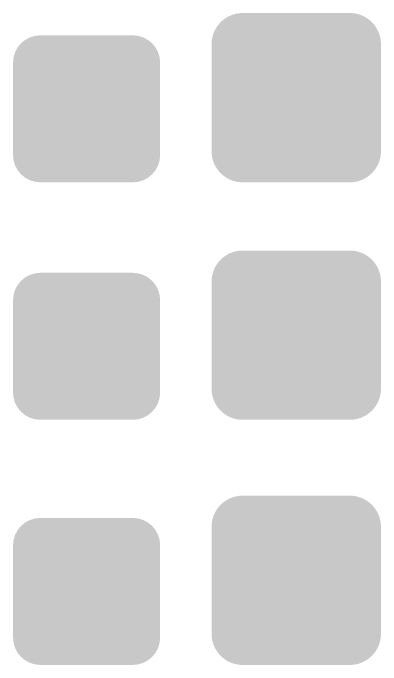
# Model space of a CAD drawing. Header units: millimetres. Extents: x 5277 to 6029, y 2052 to 2709.
# Drawn here: x 5871 to 5887.5, y 2678.63 to 2707.88 of the extents above; entities that cross this region are included whole.
import ezdxf

# ---------------------------------------------------------------- set-up
doc = ezdxf.new("R2010")
doc.units = ezdxf.units.MM
doc.layers.add('PublicTransportStops', color=7, linetype='CONTINUOUS', true_color=0x000000)

# ---------------------------------------------------------------- blocks, each defined once
blk = doc.blocks.new('602031101_сущ_мз')
at = {"layer": 'PublicTransportStops', "linetype": 'Continuous'}
h = blk.add_hatch(color=256, dxfattribs=at)
edge = h.paths.add_edge_path()
edge.add_spline(control_points=[(0, -0.344), (0, 0.331), (0.55, 0.882), (1.225, 0.882)], knot_values=[-1, -1, -1, -1, 0, 0, 0, 0], degree=3, periodic=0)
edge.add_line((1.225, 0.882), (5.372, 0.882))
edge.add_spline(control_points=[(5.372, 0.882), (6.047, 0.882), (6.598, 0.331), (6.598, -0.344)], knot_values=[-1, -1, -1, -1, 0, 0, 0, 0], degree=3, periodic=0)
edge.add_line((6.598, -0.344), (6.598, -4.491))
edge.add_spline(control_points=[(6.598, -4.491), (6.598, -5.166), (6.047, -5.716), (5.372, -5.716)], knot_values=[-1, -1, -1, -1, 0, 0, 0, 0], degree=3, periodic=0)
edge.add_line((5.372, -5.716), (1.225, -5.716))
edge.add_spline(control_points=[(1.225, -5.716), (0.55, -5.716), (0, -5.166), (0, -4.491)], knot_values=[-1, -1, -1, -1, 0, 0, 0, 0], degree=3, periodic=0)
edge.add_line((0, -4.491), (0, -0.344))
edge = h.paths.add_edge_path(flags=16)
edge.add_spline(control_points=[(0.313, -4.491), (0.313, -4.996), (0.72, -5.403), (1.225, -5.403)], knot_values=[-1, -1, -1, -1, 0, 0, 0, 0], degree=3, periodic=0)
edge.add_line((1.225, -5.403), (5.372, -5.403))
edge.add_spline(control_points=[(5.372, -5.403), (5.878, -5.403), (6.285, -4.996), (6.285, -4.491)], knot_values=[-1, -1, -1, -1, 0, 0, 0, 0], degree=3, periodic=0)
edge.add_line((6.285, -4.491), (6.285, -0.344))
edge.add_spline(control_points=[(6.285, -0.344), (6.285, 0.161), (5.878, 0.569), (5.372, 0.569)], knot_values=[-1, -1, -1, -1, 0, 0, 0, 0], degree=3, periodic=0)
edge.add_line((5.372, 0.569), (1.225, 0.569))
edge.add_spline(control_points=[(1.225, 0.569), (0.72, 0.569), (0.313, 0.161), (0.313, -0.344)], knot_values=[-1, -1, -1, -1, 0, 0, 0, 0], degree=3, periodic=0)
edge.add_line((0.313, -0.344), (0.313, -4.491))
at = {"layer": 'PublicTransportStops', "linetype": 'Continuous', "true_color": 0xffffff}
h = blk.add_hatch(color=7, dxfattribs=at)
edge = h.paths.add_edge_path()
edge.add_line((0.313, -0.344), (0.313, -4.491))
edge.add_spline(control_points=[(0.313, -4.491), (0.313, -4.996), (0.72, -5.403), (1.225, -5.403)], knot_values=[-1, -1, -1, -1, 0, 0, 0, 0], degree=3, periodic=0)
edge.add_line((1.225, -5.403), (5.372, -5.403))
edge.add_spline(control_points=[(5.372, -5.403), (5.878, -5.403), (6.285, -4.996), (6.285, -4.491)], knot_values=[-1, -1, -1, -1, 0, 0, 0, 0], degree=3, periodic=0)
edge.add_line((6.285, -4.491), (6.285, -0.344))
edge.add_spline(control_points=[(6.285, -0.344), (6.285, 0.161), (5.878, 0.569), (5.372, 0.569)], knot_values=[-1, -1, -1, -1, 0, 0, 0, 0], degree=3, periodic=0)
edge.add_line((5.372, 0.569), (1.225, 0.569))
edge.add_spline(control_points=[(1.225, 0.569), (0.72, 0.569), (0.313, 0.161), (0.313, -0.344)], knot_values=[-1, -1, -1, -1, 0, 0, 0, 0], degree=3, periodic=0)
at = {"layer": 'PublicTransportStops', "linetype": 'Continuous'}
blk.add_hatch(color=256, dxfattribs=at).paths.add_polyline_path([(1.112, -0.202), (1.94, -0.202), (2.526, -0.202), (3.3, -3.184), (4.074, -0.202), (5.488, -0.202), (5.488, -4.638), (4.66, -4.638), (4.66, -1.009), (3.717, -4.638), (2.883, -4.638), (1.94, -1.009), (1.94, -4.638), (1.112, -4.638)])
blk = doc.blocks.new('602031101_сущ_рз')
at = {"layer": 'PublicTransportStops', "linetype": 'Continuous'}
h = blk.add_hatch(color=256, dxfattribs=at)
edge = h.paths.add_edge_path()
edge.add_spline(control_points=[(-0.095, -0.513), (-0.095, 0.256), (0.531, 0.882), (1.3, 0.882)], knot_values=[-1, -1, -1, -1, 0, 0, 0, 0], degree=3, periodic=0)
edge.add_line((1.3, 0.882), (6.108, 0.882))
edge.add_spline(control_points=[(6.108, 0.882), (6.877, 0.882), (7.503, 0.256), (7.503, -0.513)], knot_values=[-1, -1, -1, -1, 0, 0, 0, 0], degree=3, periodic=0)
edge.add_line((7.503, -0.513), (7.503, -5.321))
edge.add_spline(control_points=[(7.503, -5.321), (7.503, -6.09), (6.877, -6.716), (6.108, -6.716)], knot_values=[-1, -1, -1, -1, 0, 0, 0, 0], degree=3, periodic=0)
edge.add_line((6.108, -6.716), (1.3, -6.716))
edge.add_spline(control_points=[(1.3, -6.716), (0.531, -6.716), (-0.095, -6.09), (-0.095, -5.321)], knot_values=[-1, -1, -1, -1, 0, 0, 0, 0], degree=3, periodic=0)
edge.add_line((-0.095, -5.321), (-0.095, -0.513))
edge = h.paths.add_edge_path(flags=16)
edge.add_spline(control_points=[(0.218, -5.321), (0.218, -5.92), (0.701, -6.403), (1.3, -6.403)], knot_values=[-1, -1, -1, -1, 0, 0, 0, 0], degree=3, periodic=0)
edge.add_line((1.3, -6.403), (6.108, -6.403))
edge.add_spline(control_points=[(6.108, -6.403), (6.707, -6.403), (7.19, -5.92), (7.19, -5.321)], knot_values=[-1, -1, -1, -1, 0, 0, 0, 0], degree=3, periodic=0)
edge.add_line((7.19, -5.321), (7.19, -0.513))
edge.add_spline(control_points=[(7.19, -0.513), (7.19, 0.086), (6.707, 0.569), (6.108, 0.569)], knot_values=[-1, -1, -1, -1, 0, 0, 0, 0], degree=3, periodic=0)
edge.add_line((6.108, 0.569), (1.3, 0.569))
edge.add_spline(control_points=[(1.3, 0.569), (0.701, 0.569), (0.218, 0.086), (0.218, -0.513)], knot_values=[-1, -1, -1, -1, 0, 0, 0, 0], degree=3, periodic=0)
edge.add_line((0.218, -0.513), (0.218, -5.321))
at = {"layer": 'PublicTransportStops', "linetype": 'Continuous', "true_color": 0xffffff}
h = blk.add_hatch(color=7, dxfattribs=at)
edge = h.paths.add_edge_path()
edge.add_spline(control_points=[(0.218, -5.321), (0.218, -5.92), (0.701, -6.403), (1.3, -6.403)], knot_values=[-1, -1, -1, -1, 0, 0, 0, 0], degree=3, periodic=0)
edge.add_line((1.3, -6.403), (6.108, -6.403))
edge.add_spline(control_points=[(6.108, -6.403), (6.707, -6.403), (7.19, -5.92), (7.19, -5.321)], knot_values=[-1, -1, -1, -1, 0, 0, 0, 0], degree=3, periodic=0)
edge.add_line((7.19, -5.321), (7.19, -0.513))
edge.add_spline(control_points=[(7.19, -0.513), (7.19, 0.086), (6.707, 0.569), (6.108, 0.569)], knot_values=[-1, -1, -1, -1, 0, 0, 0, 0], degree=3, periodic=0)
edge.add_line((6.108, 0.569), (1.3, 0.569))
edge.add_spline(control_points=[(1.3, 0.569), (0.701, 0.569), (0.218, 0.086), (0.218, -0.513)], knot_values=[-1, -1, -1, -1, 0, 0, 0, 0], degree=3, periodic=0)
edge.add_line((0.218, -0.513), (0.218, -5.321))
at = {"layer": 'PublicTransportStops', "linetype": 'Continuous'}
h = blk.add_hatch(color=256, dxfattribs=at)
edge = h.paths.add_edge_path()
edge.add_line((0.426, -0.857), (0.426, -4.978))
edge.add_spline(control_points=[(0.426, -4.978), (0.426, -5.649), (0.973, -6.196), (1.644, -6.196)], knot_values=[0, 0, 0, 0, 1, 1, 1, 1], degree=3, periodic=0)
edge.add_line((1.644, -6.196), (5.765, -6.196))
edge.add_spline(control_points=[(5.765, -6.196), (6.435, -6.196), (6.983, -5.649), (6.983, -4.978)], knot_values=[0, 0, 0, 0, 1, 1, 1, 1], degree=3, periodic=0)
edge.add_line((6.983, -4.978), (6.983, -0.857))
edge.add_spline(control_points=[(6.983, -0.857), (6.983, -0.186), (6.435, 0.361), (5.765, 0.361)], knot_values=[0, 0, 0, 0, 1, 1, 1, 1], degree=3, periodic=0)
edge.add_line((5.765, 0.361), (1.644, 0.361))
edge.add_spline(control_points=[(1.644, 0.361), (0.973, 0.361), (0.426, -0.186), (0.426, -0.857)], knot_values=[0, 0, 0, 0, 1, 1, 1, 1], degree=3, periodic=0)
edge = h.paths.add_edge_path(flags=16)
edge.add_spline(control_points=[(0.737, -4.978), (0.737, -5.48), (1.142, -5.885), (1.644, -5.885)], knot_values=[-1, -1, -1, -1, 0, 0, 0, 0], degree=3, periodic=0)
edge.add_line((1.644, -5.885), (5.765, -5.885))
edge.add_spline(control_points=[(5.765, -5.885), (6.267, -5.885), (6.671, -5.48), (6.671, -4.978)], knot_values=[-1, -1, -1, -1, 0, 0, 0, 0], degree=3, periodic=0)
edge.add_line((6.671, -4.978), (6.671, -0.857))
edge.add_spline(control_points=[(6.671, -0.857), (6.671, -0.355), (6.267, 0.05), (5.765, 0.05)], knot_values=[-1, -1, -1, -1, 0, 0, 0, 0], degree=3, periodic=0)
edge.add_line((5.765, 0.05), (1.644, 0.05))
edge.add_spline(control_points=[(1.644, 0.05), (1.142, 0.05), (0.737, -0.355), (0.737, -0.857)], knot_values=[-1, -1, -1, -1, 0, 0, 0, 0], degree=3, periodic=0)
edge.add_line((0.737, -0.857), (0.737, -4.978))
blk.add_hatch(color=256, dxfattribs=at).paths.add_polyline_path([(1.499, -0.715), (2.327, -0.715), (2.912, -0.715), (3.687, -3.697), (4.461, -0.715), (5.875, -0.715), (5.875, -5.151), (5.047, -5.151), (5.047, -1.522), (4.104, -5.151), (3.269, -5.151), (2.327, -1.522), (2.327, -5.151), (1.499, -5.151)])
blk = doc.blocks.new('602031101_план_мз')
at = {"layer": 'PublicTransportStops', "linetype": 'Continuous'}
h = blk.add_hatch(color=256, dxfattribs=at)
edge = h.paths.add_edge_path()
edge.add_spline(control_points=[(0, 0), (0, 0.675), (0.55, 1.225), (1.225, 1.225)], knot_values=[-1, -1, -1, -1, 0, 0, 0, 0], degree=3, periodic=0)
edge.add_line((1.225, 1.225), (5.372, 1.225))
edge.add_spline(control_points=[(5.372, 1.225), (6.047, 1.225), (6.598, 0.675), (6.598, 0)], knot_values=[-1, -1, -1, -1, 0, 0, 0, 0], degree=3, periodic=0)
edge.add_line((6.598, 0), (6.598, -4.147))
edge.add_spline(control_points=[(6.598, -4.147), (6.598, -4.822), (6.047, -5.372), (5.372, -5.372)], knot_values=[-1, -1, -1, -1, 0, 0, 0, 0], degree=3, periodic=0)
edge.add_line((5.372, -5.372), (1.225, -5.372))
edge.add_spline(control_points=[(1.225, -5.372), (0.55, -5.372), (0, -4.822), (0, -4.147)], knot_values=[-1, -1, -1, -1, 0, 0, 0, 0], degree=3, periodic=0)
edge.add_line((0, -4.147), (0, 0))
edge = h.paths.add_edge_path(flags=16)
edge.add_spline(control_points=[(0.313, -4.147), (0.313, -4.652), (0.72, -5.059), (1.225, -5.059)], knot_values=[-1, -1, -1, -1, 0, 0, 0, 0], degree=3, periodic=0)
edge.add_line((1.225, -5.059), (5.372, -5.059))
edge.add_spline(control_points=[(5.372, -5.059), (5.878, -5.059), (6.285, -4.652), (6.285, -4.147)], knot_values=[-1, -1, -1, -1, 0, 0, 0, 0], degree=3, periodic=0)
edge.add_line((6.285, -4.147), (6.285, 0))
edge.add_spline(control_points=[(6.285, 0), (6.285, 0.505), (5.878, 0.912), (5.372, 0.912)], knot_values=[-1, -1, -1, -1, 0, 0, 0, 0], degree=3, periodic=0)
edge.add_line((5.372, 0.912), (1.225, 0.912))
edge.add_spline(control_points=[(1.225, 0.912), (0.72, 0.912), (0.313, 0.505), (0.313, 0)], knot_values=[-1, -1, -1, -1, 0, 0, 0, 0], degree=3, periodic=0)
edge.add_line((0.313, 0), (0.313, -4.147))
at = {"layer": 'PublicTransportStops', "linetype": 'Continuous', "true_color": 0xff0000}
h = blk.add_hatch(color=1, dxfattribs=at)
edge = h.paths.add_edge_path()
edge.add_line((0.313, 0), (0.313, -4.147))
edge.add_spline(control_points=[(0.313, -4.147), (0.313, -4.652), (0.72, -5.059), (1.225, -5.059)], knot_values=[-1, -1, -1, -1, 0, 0, 0, 0], degree=3, periodic=0)
edge.add_line((1.225, -5.059), (5.372, -5.059))
edge.add_spline(control_points=[(5.372, -5.059), (5.878, -5.059), (6.285, -4.652), (6.285, -4.147)], knot_values=[-1, -1, -1, -1, 0, 0, 0, 0], degree=3, periodic=0)
edge.add_line((6.285, -4.147), (6.285, 0))
edge.add_spline(control_points=[(6.285, 0), (6.285, 0.505), (5.878, 0.912), (5.372, 0.912)], knot_values=[-1, -1, -1, -1, 0, 0, 0, 0], degree=3, periodic=0)
edge.add_line((5.372, 0.912), (1.225, 0.912))
edge.add_spline(control_points=[(1.225, 0.912), (0.72, 0.912), (0.313, 0.505), (0.313, 0)], knot_values=[-1, -1, -1, -1, 0, 0, 0, 0], degree=3, periodic=0)
at = {"layer": 'PublicTransportStops', "linetype": 'Continuous'}
blk.add_hatch(color=256, dxfattribs=at).paths.add_polyline_path([(1.112, 0.142), (1.94, 0.142), (2.526, 0.142), (3.3, -2.84), (4.074, 0.142), (5.488, 0.142), (5.488, -4.294), (4.66, -4.294), (4.66, -0.666), (3.717, -4.294), (2.883, -4.294), (1.94, -0.666), (1.94, -4.294), (1.112, -4.294)])
blk = doc.blocks.new('602031101_план_рз')
at = {"layer": 'PublicTransportStops', "linetype": 'Continuous'}
h = blk.add_hatch(color=256, dxfattribs=at)
edge = h.paths.add_edge_path()
edge.add_spline(control_points=[(-0.095, -0.169), (-0.095, 0.599), (0.531, 1.225), (1.3, 1.225)], knot_values=[-1, -1, -1, -1, 0, 0, 0, 0], degree=3, periodic=0)
edge.add_line((1.3, 1.225), (6.108, 1.225))
edge.add_spline(control_points=[(6.108, 1.225), (6.877, 1.225), (7.503, 0.599), (7.503, -0.169)], knot_values=[-1, -1, -1, -1, 0, 0, 0, 0], degree=3, periodic=0)
edge.add_line((7.503, -0.169), (7.503, -4.978))
edge.add_spline(control_points=[(7.503, -4.978), (7.503, -5.747), (6.877, -6.372), (6.108, -6.372)], knot_values=[-1, -1, -1, -1, 0, 0, 0, 0], degree=3, periodic=0)
edge.add_line((6.108, -6.372), (1.3, -6.372))
edge.add_spline(control_points=[(1.3, -6.372), (0.531, -6.372), (-0.095, -5.747), (-0.095, -4.978)], knot_values=[-1, -1, -1, -1, 0, 0, 0, 0], degree=3, periodic=0)
edge.add_line((-0.095, -4.978), (-0.095, -0.169))
edge = h.paths.add_edge_path(flags=16)
edge.add_spline(control_points=[(0.218, -4.978), (0.218, -5.577), (0.701, -6.059), (1.3, -6.059)], knot_values=[-1, -1, -1, -1, 0, 0, 0, 0], degree=3, periodic=0)
edge.add_line((1.3, -6.059), (6.108, -6.059))
edge.add_spline(control_points=[(6.108, -6.059), (6.707, -6.059), (7.19, -5.577), (7.19, -4.978)], knot_values=[-1, -1, -1, -1, 0, 0, 0, 0], degree=3, periodic=0)
edge.add_line((7.19, -4.978), (7.19, -0.169))
edge.add_spline(control_points=[(7.19, -0.169), (7.19, 0.43), (6.707, 0.912), (6.108, 0.912)], knot_values=[-1, -1, -1, -1, 0, 0, 0, 0], degree=3, periodic=0)
edge.add_line((6.108, 0.912), (1.3, 0.912))
edge.add_spline(control_points=[(1.3, 0.912), (0.701, 0.912), (0.218, 0.43), (0.218, -0.169)], knot_values=[-1, -1, -1, -1, 0, 0, 0, 0], degree=3, periodic=0)
edge.add_line((0.218, -0.169), (0.218, -4.978))
at = {"layer": 'PublicTransportStops', "linetype": 'Continuous', "true_color": 0xff0000}
h = blk.add_hatch(color=1, dxfattribs=at)
edge = h.paths.add_edge_path()
edge.add_spline(control_points=[(0.218, -4.978), (0.218, -5.577), (0.701, -6.059), (1.3, -6.059)], knot_values=[-1, -1, -1, -1, 0, 0, 0, 0], degree=3, periodic=0)
edge.add_line((1.3, -6.059), (6.108, -6.059))
edge.add_spline(control_points=[(6.108, -6.059), (6.707, -6.059), (7.19, -5.577), (7.19, -4.978)], knot_values=[-1, -1, -1, -1, 0, 0, 0, 0], degree=3, periodic=0)
edge.add_line((7.19, -4.978), (7.19, -0.169))
edge.add_spline(control_points=[(7.19, -0.169), (7.19, 0.43), (6.707, 0.912), (6.108, 0.912)], knot_values=[-1, -1, -1, -1, 0, 0, 0, 0], degree=3, periodic=0)
edge.add_line((6.108, 0.912), (1.3, 0.912))
edge.add_spline(control_points=[(1.3, 0.912), (0.701, 0.912), (0.218, 0.43), (0.218, -0.169)], knot_values=[-1, -1, -1, -1, 0, 0, 0, 0], degree=3, periodic=0)
edge.add_line((0.218, -0.169), (0.218, -4.978))
at = {"layer": 'PublicTransportStops', "linetype": 'Continuous'}
h = blk.add_hatch(color=256, dxfattribs=at)
edge = h.paths.add_edge_path()
edge.add_line((0.426, -0.513), (0.426, -4.634))
edge.add_spline(control_points=[(0.426, -4.634), (0.426, -5.305), (0.973, -5.852), (1.644, -5.852)], knot_values=[0, 0, 0, 0, 1, 1, 1, 1], degree=3, periodic=0)
edge.add_line((1.644, -5.852), (5.765, -5.852))
edge.add_spline(control_points=[(5.765, -5.852), (6.435, -5.852), (6.983, -5.305), (6.983, -4.634)], knot_values=[0, 0, 0, 0, 1, 1, 1, 1], degree=3, periodic=0)
edge.add_line((6.983, -4.634), (6.983, -0.513))
edge.add_spline(control_points=[(6.983, -0.513), (6.983, 0.158), (6.435, 0.705), (5.765, 0.705)], knot_values=[0, 0, 0, 0, 1, 1, 1, 1], degree=3, periodic=0)
edge.add_line((5.765, 0.705), (1.644, 0.705))
edge.add_spline(control_points=[(1.644, 0.705), (0.973, 0.705), (0.426, 0.158), (0.426, -0.513)], knot_values=[0, 0, 0, 0, 1, 1, 1, 1], degree=3, periodic=0)
edge = h.paths.add_edge_path(flags=16)
edge.add_spline(control_points=[(0.737, -4.634), (0.737, -5.136), (1.142, -5.541), (1.644, -5.541)], knot_values=[-1, -1, -1, -1, 0, 0, 0, 0], degree=3, periodic=0)
edge.add_line((1.644, -5.541), (5.765, -5.541))
edge.add_spline(control_points=[(5.765, -5.541), (6.267, -5.541), (6.671, -5.136), (6.671, -4.634)], knot_values=[-1, -1, -1, -1, 0, 0, 0, 0], degree=3, periodic=0)
edge.add_line((6.671, -4.634), (6.671, -0.513))
edge.add_spline(control_points=[(6.671, -0.513), (6.671, -0.011), (6.267, 0.394), (5.765, 0.394)], knot_values=[-1, -1, -1, -1, 0, 0, 0, 0], degree=3, periodic=0)
edge.add_line((5.765, 0.394), (1.644, 0.394))
edge.add_spline(control_points=[(1.644, 0.394), (1.142, 0.394), (0.737, -0.011), (0.737, -0.513)], knot_values=[-1, -1, -1, -1, 0, 0, 0, 0], degree=3, periodic=0)
edge.add_line((0.737, -0.513), (0.737, -4.634))
blk.add_hatch(color=256, dxfattribs=at).paths.add_polyline_path([(1.499, -0.371), (2.327, -0.371), (2.912, -0.371), (3.687, -3.353), (4.461, -0.371), (5.875, -0.371), (5.875, -4.807), (5.047, -4.807), (5.047, -1.179), (4.104, -4.807), (3.269, -4.807), (2.327, -1.179), (2.327, -4.807), (1.499, -4.807)])
blk = doc.blocks.new('602031101_рек_мз')
at = {"layer": 'PublicTransportStops', "linetype": 'Continuous'}
h = blk.add_hatch(color=256, dxfattribs=at)
edge = h.paths.add_edge_path()
edge.add_spline(control_points=[(0, 0), (0, 0.675), (0.55, 1.225), (1.225, 1.225)], knot_values=[-1, -1, -1, -1, 0, 0, 0, 0], degree=3, periodic=0)
edge.add_line((1.225, 1.225), (5.372, 1.225))
edge.add_spline(control_points=[(5.372, 1.225), (6.047, 1.225), (6.598, 0.675), (6.598, 0)], knot_values=[-1, -1, -1, -1, 0, 0, 0, 0], degree=3, periodic=0)
edge.add_line((6.598, 0), (6.598, -4.147))
edge.add_spline(control_points=[(6.598, -4.147), (6.598, -4.822), (6.047, -5.372), (5.372, -5.372)], knot_values=[-1, -1, -1, -1, 0, 0, 0, 0], degree=3, periodic=0)
edge.add_line((5.372, -5.372), (1.225, -5.372))
edge.add_spline(control_points=[(1.225, -5.372), (0.55, -5.372), (0, -4.822), (0, -4.147)], knot_values=[-1, -1, -1, -1, 0, 0, 0, 0], degree=3, periodic=0)
edge.add_line((0, -4.147), (0, 0))
edge = h.paths.add_edge_path(flags=16)
edge.add_spline(control_points=[(0.313, -4.147), (0.313, -4.652), (0.72, -5.059), (1.225, -5.059)], knot_values=[-1, -1, -1, -1, 0, 0, 0, 0], degree=3, periodic=0)
edge.add_line((1.225, -5.059), (5.372, -5.059))
edge.add_spline(control_points=[(5.372, -5.059), (5.878, -5.059), (6.285, -4.652), (6.285, -4.147)], knot_values=[-1, -1, -1, -1, 0, 0, 0, 0], degree=3, periodic=0)
edge.add_line((6.285, -4.147), (6.285, 0))
edge.add_spline(control_points=[(6.285, 0), (6.285, 0.505), (5.878, 0.912), (5.372, 0.912)], knot_values=[-1, -1, -1, -1, 0, 0, 0, 0], degree=3, periodic=0)
edge.add_line((5.372, 0.912), (1.225, 0.912))
edge.add_spline(control_points=[(1.225, 0.912), (0.72, 0.912), (0.313, 0.505), (0.313, 0)], knot_values=[-1, -1, -1, -1, 0, 0, 0, 0], degree=3, periodic=0)
edge.add_line((0.313, 0), (0.313, -4.147))
at = {"layer": 'PublicTransportStops', "linetype": 'Continuous', "true_color": 0xffff00}
h = blk.add_hatch(color=2, dxfattribs=at)
edge = h.paths.add_edge_path()
edge.add_line((0.313, 0), (0.313, -4.147))
edge.add_spline(control_points=[(0.313, -4.147), (0.313, -4.652), (0.72, -5.059), (1.225, -5.059)], knot_values=[-1, -1, -1, -1, 0, 0, 0, 0], degree=3, periodic=0)
edge.add_line((1.225, -5.059), (5.372, -5.059))
edge.add_spline(control_points=[(5.372, -5.059), (5.878, -5.059), (6.285, -4.652), (6.285, -4.147)], knot_values=[-1, -1, -1, -1, 0, 0, 0, 0], degree=3, periodic=0)
edge.add_line((6.285, -4.147), (6.285, 0))
edge.add_spline(control_points=[(6.285, 0), (6.285, 0.505), (5.878, 0.912), (5.372, 0.912)], knot_values=[-1, -1, -1, -1, 0, 0, 0, 0], degree=3, periodic=0)
edge.add_line((5.372, 0.912), (1.225, 0.912))
edge.add_spline(control_points=[(1.225, 0.912), (0.72, 0.912), (0.313, 0.505), (0.313, 0)], knot_values=[-1, -1, -1, -1, 0, 0, 0, 0], degree=3, periodic=0)
at = {"layer": 'PublicTransportStops', "linetype": 'Continuous'}
blk.add_hatch(color=256, dxfattribs=at).paths.add_polyline_path([(1.112, 0.142), (1.94, 0.142), (2.526, 0.142), (3.3, -2.84), (4.074, 0.142), (5.488, 0.142), (5.488, -4.294), (4.66, -4.294), (4.66, -0.666), (3.717, -4.294), (2.883, -4.294), (1.94, -0.666), (1.94, -4.294), (1.112, -4.294)])
blk = doc.blocks.new('602031101_рек_рз')
at = {"layer": 'PublicTransportStops', "linetype": 'Continuous'}
h = blk.add_hatch(color=256, dxfattribs=at)
edge = h.paths.add_edge_path()
edge.add_spline(control_points=[(-0.095, -0.169), (-0.095, 0.599), (0.531, 1.225), (1.3, 1.225)], knot_values=[-1, -1, -1, -1, 0, 0, 0, 0], degree=3, periodic=0)
edge.add_line((1.3, 1.225), (6.108, 1.225))
edge.add_spline(control_points=[(6.108, 1.225), (6.877, 1.225), (7.503, 0.599), (7.503, -0.169)], knot_values=[-1, -1, -1, -1, 0, 0, 0, 0], degree=3, periodic=0)
edge.add_line((7.503, -0.169), (7.503, -4.978))
edge.add_spline(control_points=[(7.503, -4.978), (7.503, -5.747), (6.877, -6.372), (6.108, -6.372)], knot_values=[-1, -1, -1, -1, 0, 0, 0, 0], degree=3, periodic=0)
edge.add_line((6.108, -6.372), (1.3, -6.372))
edge.add_spline(control_points=[(1.3, -6.372), (0.531, -6.372), (-0.095, -5.747), (-0.095, -4.978)], knot_values=[-1, -1, -1, -1, 0, 0, 0, 0], degree=3, periodic=0)
edge.add_line((-0.095, -4.978), (-0.095, -0.169))
edge = h.paths.add_edge_path(flags=16)
edge.add_spline(control_points=[(0.218, -4.978), (0.218, -5.577), (0.701, -6.059), (1.3, -6.059)], knot_values=[-1, -1, -1, -1, 0, 0, 0, 0], degree=3, periodic=0)
edge.add_line((1.3, -6.059), (6.108, -6.059))
edge.add_spline(control_points=[(6.108, -6.059), (6.707, -6.059), (7.19, -5.577), (7.19, -4.978)], knot_values=[-1, -1, -1, -1, 0, 0, 0, 0], degree=3, periodic=0)
edge.add_line((7.19, -4.978), (7.19, -0.169))
edge.add_spline(control_points=[(7.19, -0.169), (7.19, 0.43), (6.707, 0.912), (6.108, 0.912)], knot_values=[-1, -1, -1, -1, 0, 0, 0, 0], degree=3, periodic=0)
edge.add_line((6.108, 0.912), (1.3, 0.912))
edge.add_spline(control_points=[(1.3, 0.912), (0.701, 0.912), (0.218, 0.43), (0.218, -0.169)], knot_values=[-1, -1, -1, -1, 0, 0, 0, 0], degree=3, periodic=0)
edge.add_line((0.218, -0.169), (0.218, -4.978))
at = {"layer": 'PublicTransportStops', "linetype": 'Continuous', "true_color": 0xffff00}
h = blk.add_hatch(color=2, dxfattribs=at)
edge = h.paths.add_edge_path()
edge.add_spline(control_points=[(0.218, -4.978), (0.218, -5.577), (0.701, -6.059), (1.3, -6.059)], knot_values=[-1, -1, -1, -1, 0, 0, 0, 0], degree=3, periodic=0)
edge.add_line((1.3, -6.059), (6.108, -6.059))
edge.add_spline(control_points=[(6.108, -6.059), (6.707, -6.059), (7.19, -5.577), (7.19, -4.978)], knot_values=[-1, -1, -1, -1, 0, 0, 0, 0], degree=3, periodic=0)
edge.add_line((7.19, -4.978), (7.19, -0.169))
edge.add_spline(control_points=[(7.19, -0.169), (7.19, 0.43), (6.707, 0.912), (6.108, 0.912)], knot_values=[-1, -1, -1, -1, 0, 0, 0, 0], degree=3, periodic=0)
edge.add_line((6.108, 0.912), (1.3, 0.912))
edge.add_spline(control_points=[(1.3, 0.912), (0.701, 0.912), (0.218, 0.43), (0.218, -0.169)], knot_values=[-1, -1, -1, -1, 0, 0, 0, 0], degree=3, periodic=0)
edge.add_line((0.218, -0.169), (0.218, -4.978))
at = {"layer": 'PublicTransportStops', "linetype": 'Continuous'}
h = blk.add_hatch(color=256, dxfattribs=at)
edge = h.paths.add_edge_path()
edge.add_line((0.426, -0.513), (0.426, -4.634))
edge.add_spline(control_points=[(0.426, -4.634), (0.426, -5.305), (0.973, -5.852), (1.644, -5.852)], knot_values=[0, 0, 0, 0, 1, 1, 1, 1], degree=3, periodic=0)
edge.add_line((1.644, -5.852), (5.765, -5.852))
edge.add_spline(control_points=[(5.765, -5.852), (6.435, -5.852), (6.983, -5.305), (6.983, -4.634)], knot_values=[0, 0, 0, 0, 1, 1, 1, 1], degree=3, periodic=0)
edge.add_line((6.983, -4.634), (6.983, -0.513))
edge.add_spline(control_points=[(6.983, -0.513), (6.983, 0.158), (6.435, 0.705), (5.765, 0.705)], knot_values=[0, 0, 0, 0, 1, 1, 1, 1], degree=3, periodic=0)
edge.add_line((5.765, 0.705), (1.644, 0.705))
edge.add_spline(control_points=[(1.644, 0.705), (0.973, 0.705), (0.426, 0.158), (0.426, -0.513)], knot_values=[0, 0, 0, 0, 1, 1, 1, 1], degree=3, periodic=0)
edge = h.paths.add_edge_path(flags=16)
edge.add_spline(control_points=[(0.737, -4.634), (0.737, -5.136), (1.142, -5.541), (1.644, -5.541)], knot_values=[-1, -1, -1, -1, 0, 0, 0, 0], degree=3, periodic=0)
edge.add_line((1.644, -5.541), (5.765, -5.541))
edge.add_spline(control_points=[(5.765, -5.541), (6.267, -5.541), (6.671, -5.136), (6.671, -4.634)], knot_values=[-1, -1, -1, -1, 0, 0, 0, 0], degree=3, periodic=0)
edge.add_line((6.671, -4.634), (6.671, -0.513))
edge.add_spline(control_points=[(6.671, -0.513), (6.671, -0.011), (6.267, 0.394), (5.765, 0.394)], knot_values=[-1, -1, -1, -1, 0, 0, 0, 0], degree=3, periodic=0)
edge.add_line((5.765, 0.394), (1.644, 0.394))
edge.add_spline(control_points=[(1.644, 0.394), (1.142, 0.394), (0.737, -0.011), (0.737, -0.513)], knot_values=[-1, -1, -1, -1, 0, 0, 0, 0], degree=3, periodic=0)
edge.add_line((0.737, -0.513), (0.737, -4.634))
blk.add_hatch(color=256, dxfattribs=at).paths.add_polyline_path([(1.499, -0.371), (2.327, -0.371), (2.912, -0.371), (3.687, -3.353), (4.461, -0.371), (5.875, -0.371), (5.875, -4.807), (5.047, -4.807), (5.047, -1.179), (4.104, -4.807), (3.269, -4.807), (2.327, -1.179), (2.327, -4.807), (1.499, -4.807)])

msp = doc.modelspace()

# ---------------------------------------------------------------- block references
at = {"layer": 'PublicTransportStops', "linetype": 'Continuous'}
for name, p in [('602031101_сущ_рз', (5880, 2707)), ('602031101_сущ_мз', (5871, 2706)), ('602031101_план_рз', (5880, 2696)), ('602031101_план_мз', (5871, 2695)), ('602031101_рек_рз', (5880, 2685)), ('602031101_рек_мз', (5871, 2684))]:
    msp.add_blockref(name, p, dxfattribs=at)

doc.saveas('drawing.dxf')
